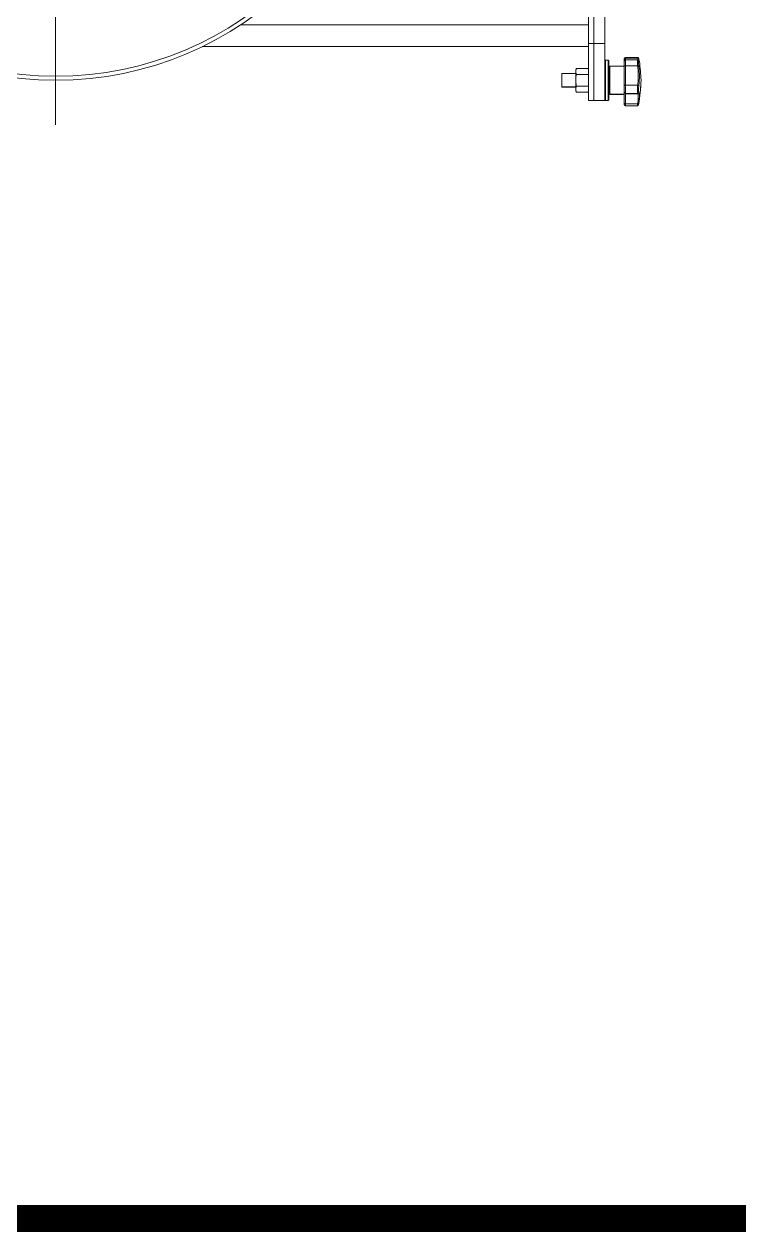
# Model space of a CAD drawing. Extents: x -681219 to -550379, y -242630 to -158199.
# Drawn here: x -657579 to -657048, y -223372 to -222475 of the extents above; entities that cross this region are included whole.
import ezdxf
from ezdxf.lldxf.tags import DXFTag

# ---------------------------------------------------------------- set-up
doc = ezdxf.new("R2010")
doc.units = 0
doc.header["$LTSCALE"] = 1000
doc.layers.get('0').update_dxf_attribs({"linetype": 'CONTINUOUS'})
doc.layers.add('DIM', color=7, linetype='CONTINUOUS', lineweight=18)
doc.layers.add('famsun', color=7, linetype='CONTINUOUS', lineweight=0)
tags = doc.linetypes.add('CENTER2', pattern=[28.575, 19.05, -3.175, 3.175, -3.175]).pattern_tags.tags
tags[10:11] = [DXFTag(74, 4), DXFTag(75, 0), DXFTag(340, '0'), DXFTag(46, 0.0), DXFTag(50, 0.0), DXFTag(44, 0.0), DXFTag(45, 0.0)]
tags[8:9] = [DXFTag(74, 4), DXFTag(75, 0), DXFTag(340, '0'), DXFTag(46, 0.0), DXFTag(50, 0.0), DXFTag(44, 0.0), DXFTag(45, 0.0)]
tags[6:7] = [DXFTag(74, 4), DXFTag(75, 0), DXFTag(340, '0'), DXFTag(46, 0.0), DXFTag(50, 0.0), DXFTag(44, 0.0), DXFTag(45, 0.0)]
tags[4:5] = [DXFTag(74, 4), DXFTag(75, 0), DXFTag(340, '0'), DXFTag(46, 0.0), DXFTag(50, 0.0), DXFTag(44, 0.0), DXFTag(45, 0.0)]

# ---------------------------------------------------------------- blocks, each defined once
blk = doc.blocks.new('12')
at = {"color": 8, "linetype": 'CENTER2'}
blk.add_line((0, 283), (0, -283), dxfattribs=at)
for p, q in [((-408, -222.61), (-408, 222.61)), ((-400, -222.61), (-400, 222.61)), ((-396, -222.61), (-396, 222.61)), ((-137.64, -208.7), (-396, -208.7)), ((-408, -222.61), (-400, -222.61)), ((-408, -265), (-408, -222.61)), ((-400, -265), (-400, -222.61)), ((-396, -222.61), (-400, -222.61)), ((-396, -265), (-396, -222.61)), ((-423.5, -233.12), (-432.48, -233.12)), ((-423.5, -233.55), (-423.5, -233.12)), ((-108.97, -225), (-396, -225)), ((-432.48, -233.55), (-432.79, -234.82)), ((-423.5, -233.55), (-432.48, -233.55)), ((-423.5, -234.71), (-432.48, -234.71)), ((-423.5, -239.31), (-432.48, -239.31)), ((-423.5, -234.71), (-423.5, -233.55)), ((-423.5, -239.31), (-423.5, -234.71)), ((-423.5, -253.64), (-423.5, -239.31)), ((-422.5, -234.12), (-422.5, -234.44)), ((-422.5, -234.44), (-422.5, -235.71)), ((-422.5, -235.71), (-422.5, -239.16)), ((-422.5, -239.16), (-422.5, -254.21)), ((-411.8, -239.5), (-422.3, -239.5)), ((-422.3, -239.5), (-422.3, -260.24)), ((-411.8, -260.24), (-411.8, -239.5)), ((-410.5, -235), (-411, -235.5)), ((-411, -264.5), (-411, -235.5)), ((-408.5, -235), (-410.5, -235)), ((-410.5, -235), (-410.5, -265)), ((-408, -235.5), (-408.5, -235)), ((-408.5, -265), (-408.5, -235)), ((-395.68, -241.2), (-396, -242.38)), ((-395.68, -241.2), (-386.82, -241.2)), ((-386.5, -242.38), (-386.82, -241.2)), ((-386.82, -241.2), (-386.5, -243.4)), ((-395.68, -245.6), (-386.82, -245.6)), ((-386.5, -243.4), (-386.82, -245.6)), ((-386.5, -250), (-386.82, -254.4)), ((-386.5, -242.38), (-386.5, -243.4)), ((-386.5, -243.4), (-386.5, -250)), ((-376.2, -245), (-386.5, -245)), ((-386.5, -250), (-386.5, -256.6)), ((-376, -245.2), (-376.2, -245)), ((-376.2, -254.88), (-376.2, -245)), ((-376, -245.2), (-376, -254.68)), ((-432.48, -259.85), (-432.61, -260.09)), ((-423.5, -253.64), (-432.48, -253.64)), ((-423.5, -259.85), (-432.48, -259.85)), ((-423.5, -259.8), (-423.5, -253.64)), ((-423.3, -253.65), (-423.5, -253.64)), ((-423.5, -259.85), (-423.5, -259.8)), ((-423.5, -260.09), (-423.5, -259.85)), ((-423.12, -253.68), (-423.3, -253.65)), ((-422.94, -253.74), (-423.12, -253.68)), ((-422.79, -253.81), (-422.94, -253.74)), ((-422.67, -253.89), (-422.79, -253.81)), ((-422.58, -253.99), (-422.67, -253.89)), ((-422.52, -254.1), (-422.58, -253.99)), ((-422.5, -254.21), (-422.52, -254.1)), ((-422.5, -254.21), (-422.5, -258.83)), ((-422.5, -258.83), (-422.5, -258.86)), ((-422.5, -258.86), (-422.5, -266.77)), ((-396, -257.62), (-395.68, -258.79)), ((-395.68, -254.4), (-386.82, -254.4)), ((-395.68, -258.79), (-386.82, -258.79)), ((-386.82, -254.4), (-386.5, -256.6)), ((-386.5, -256.6), (-386.82, -258.79)), ((-386.82, -258.79), (-386.5, -257.62)), ((-376.2, -254.88), (-386.5, -254.88)), ((-386.5, -255), (-376.2, -255)), ((-386.5, -256.6), (-386.5, -257.62)), ((-376, -254.68), (-376.2, -254.88)), ((-376.2, -255), (-376, -254.8)), ((-376.2, -255), (-376.2, -254.88)), ((-376, -254.68), (-376, -254.8)), ((-433.27, -267.01), (-433.56, -264.64)), ((-433.24, -267.09), (-433.27, -267.01)), ((-433.19, -267.17), (-433.24, -267.09)), ((-433.11, -267.24), (-433.19, -267.17)), ((-433.01, -267.3), (-433.11, -267.24)), ((-432.9, -267.34), (-433.01, -267.3)), ((-432.77, -267.37), (-432.9, -267.34)), ((-432.62, -267.38), (-432.77, -267.37)), ((-432.48, -267.38), (-432.62, -267.38)), ((-423.5, -260.09), (-432.61, -260.09)), ((-423.5, -267.38), (-432.48, -267.38)), ((-432.29, -268.94), (-423.5, -268.94)), ((-423.5, -267.38), (-423.5, -260.09)), ((-423.3, -267.37), (-423.5, -267.38)), ((-423.5, -268.84), (-423.5, -267.38)), ((-423.5, -268.94), (-423.5, -268.84)), ((-423.12, -267.33), (-423.3, -267.37)), ((-422.94, -267.28), (-423.12, -267.33)), ((-422.79, -267.2), (-422.94, -267.28)), ((-422.67, -267.11), (-422.79, -267.2)), ((-422.58, -267), (-422.67, -267.11)), ((-422.52, -266.89), (-422.58, -267)), ((-422.5, -266.77), (-422.52, -266.89)), ((-422.5, -266.77), (-422.5, -267.86)), ((-422.5, -267.86), (-422.5, -267.94)), ((-411.8, -260.24), (-422.3, -260.24)), ((-422.3, -260.24), (-422.3, -260.5)), ((-422.3, -260.5), (-411.8, -260.5)), ((-411.8, -260.5), (-411.8, -260.24)), ((-411, -264.5), (-410.5, -265)), ((-410.5, -265), (-408.5, -265)), ((-408.5, -265), (-408, -264.5)), ((-408, -265), (-400, -265)), ((-396, -265), (-400, -265))]:
    blk.add_line(p, q)
for centre, radius, start, end in [((0, 0), 250, 0.0573, 359.9427), ((0, 0), 247, 0.0573, 359.9427), ((-423.5, -234.12), 1, 0, 90), ((-243.31, -260.83), 192, 172.6077, 176.76629), ((-432.56, -234.27), 0.725, 83.98505, 170.9471), ((-432.55, -235.61), 0.729, 148.41497, 174.27451), ((-432.45, -237.5), 1.81, 243.14507, 269.11929), ((-423.45, -234.5), 0.951, 3.41033, 93.04581), ((-423.5, -235.71), 1, 0, 90), ((-423.26, -237.55), 1.78, 262.11165, 295.12796), ((-422.3, -239.3), 0.2, 180, 270), ((-411.8, -240.3), 0.8, 0, 90), ((-243.31, -239.17), 192, 183.23371, 188.61637), ((-252.65, -239.43), 182.66, 183.31679, 187.93097), ((-432.51, -254.48), 0.835, 87.55753, 154.9007), ((-432.46, -259.04), 0.81, 185.85589, 268.98018), ((-423.49, -258.81), 0.988, 269.28444, 359.2661), ((-423.49, -258.86), 0.994, 269.625, 359.62003), ((-411.79, -259.45), 0.79, 269.28444, 359.2661), ((-411.8, -259.7), 0.8, 270, 0), ((-423.49, -267.85), 0.988, 269.28444, 359.2661), ((-423.5, -267.94), 1, 270, 0), ((-422.3, -260.44), 0.198, 89.28444, 179.2661), ((-422.3, -260.7), 0.2, 90, 180)]:
    blk.add_arc(centre, radius, start, end)
for points, knots in [([(-432.34, -233.12), (-432.43, -233.13), (-432.6, -233.15), (-432.86, -233.33), (-433.09, -233.62), (-433.19, -233.87), (-433.23, -234)], [0, 0, 0, 0, 0.256694, 0.513299, 0.761952, 1, 1, 1, 1]), ([(-433.27, -235.54), (-433.37, -235.79), (-433.58, -236.28), (-433.73, -236.47), (-433.71, -236.24), (-433.71, -236.13)], [0, 0, 0, 0, 0.346029, 0.688393, 1, 1, 1, 1]), ([(-433.27, -254.12), (-433.4, -252.99), (-433.65, -250.75), (-433.76, -246.96), (-433.65, -243.03), (-433.4, -240.42), (-433.27, -239.12)], [0, 0, 0, 0, 0.251233, 0.500208, 0.750439, 1, 1, 1, 1]), ([(-433.23, -234), (-433.35, -234.48), (-433.59, -235.44), (-433.67, -235.91), (-433.71, -236.15)], [0, 0, 0, 0, 0.498853, 1, 1, 1, 1]), ([(-433.71, -236.13), (-433.71, -236.12), (-433.71, -236.02), (-433.63, -235.68), (-433.56, -235.36)], [0, 0, 0, 0, 0.086881, 1, 1, 1, 1]), ([(-433.27, -239.12), (-433.23, -238.72), (-433.15, -237.91), (-433.08, -236.77), (-433.07, -235.86), (-433.13, -235.32), (-433.22, -235.47), (-433.27, -235.54)], [0, 0, 0, 0, 0.1870578, 0.3739241, 0.5607091, 0.7802342, 1, 1, 1, 1]), ([(-432.37, -234.72), (-432.45, -234.72), (-432.61, -234.72), (-432.85, -234.83), (-433.07, -235.03), (-433.17, -235.23), (-433.21, -235.32)], [0, 0, 0, 0, 0.2547363, 0.5089614, 0.7586358, 1, 1, 1, 1]), ([(-432.48, -239.31), (-432.61, -240.56), (-432.86, -243.05), (-432.97, -246.8), (-432.86, -250.42), (-432.61, -252.57), (-432.48, -253.64)], [0, 0, 0, 0, 0.249562, 0.499801, 0.748752, 1, 1, 1, 1]), ([(-432.35, -233.17), (-432.36, -233.15), (-432.38, -233.09), (-432.44, -233.35), (-432.48, -233.55)], [0, 0, 0, 0, 0.234791, 1, 1, 1, 1]), ([(-432.37, -234.74), (-432.36, -234.77), (-432.32, -234.82), (-432.29, -235.18), (-432.29, -235.75), (-432.3, -236.5), (-432.34, -237.37), (-432.4, -238.33), (-432.45, -238.98), (-432.48, -239.31)], [0, 0, 0, 0, 0.1066026, 0.2567077, 0.4045391, 0.5518585, 0.7021475, 0.8462061, 1, 1, 1, 1]), ([(-432.39, -234.72), (-432.39, -234.71), (-432.38, -234.7), (-432.37, -234.73), (-432.37, -234.74)], [0, 0, 0, 0, 0.294418, 1, 1, 1, 1]), ([(-386.82, -245.6), (-386.77, -245.93), (-386.58, -247.39), (-386.54, -248.86), (-386.5, -250)], [0, 0, 0, 0, 0.226965, 1, 1, 1, 1]), ([(-433.56, -264.64), (-433.62, -263.95), (-433.74, -262.57), (-433.73, -260.99), (-433.58, -259.76), (-433.37, -259.34), (-433.27, -259.12)], [0, 0, 0, 0, 0.249343, 0.500108, 0.749776, 1, 1, 1, 1]), ([(-433.27, -259.12), (-433.23, -259.01), (-433.15, -258.8), (-433.08, -257.95), (-433.07, -256.8), (-433.13, -255.4), (-433.22, -254.55), (-433.27, -254.12)], [0, 0, 0, 0, 0.187058, 0.373924, 0.560709, 0.780234, 1, 1, 1, 1]), ([(-432.48, -253.64), (-432.45, -253.94), (-432.39, -254.52), (-432.33, -255.52), (-432.3, -256.52), (-432.28, -257.49), (-432.3, -258.36), (-432.33, -259.07), (-432.39, -259.61), (-432.45, -259.77), (-432.48, -259.85)], [0, 0, 0, 0, 0.12914, 0.249982, 0.376113, 0.499908, 0.623755, 0.74995, 0.870821, 1, 1, 1, 1]), ([(-433.14, -267.94), (-433.14, -267.93), (-433.16, -267.81), (-433.22, -267.39), (-433.27, -267.01)], [0, 0, 0, 0, 0.072763, 1, 1, 1, 1]), ([(-433.13, -267.97), (-433.09, -268.22), (-433.04, -268.52), (-432.76, -268.79), (-432.62, -268.87), (-432.46, -268.93), (-432.35, -268.94), (-432.29, -268.94)], [0, 0, 0, 0, 0.595675, 0.713758, 0.819611, 0.914252, 1, 1, 1, 1]), ([(-432.61, -260.09), (-432.71, -260.4), (-432.9, -261.02), (-432.96, -262.66), (-432.83, -264.75), (-432.6, -266.5), (-432.48, -267.38)], [0, 0, 0, 0, 0.248956, 0.499589, 0.748504, 1, 1, 1, 1]), ([(-432.48, -267.38), (-432.45, -267.64), (-432.39, -268.14), (-432.34, -268.64), (-432.3, -268.92), (-432.3, -268.91), (-432.29, -268.91)], [0, 0, 0, 0, 0.283686, 0.549143, 0.82622, 1, 1, 1, 1])]:
    blk.add_open_spline(points, degree=3, knots=knots)

msp = doc.modelspace()

# ---------------------------------------------------------------- linework, layer by layer
at = {"layer": 'DIM', "color": 2, "const_width": 20}
msp.add_lwpolyline([(-660155.4609, -221171.6983), (-656355.4609, -221171.6983), (-656355.4609, -223361.6983), (-660155.4609, -223361.6983)], close=True, dxfattribs=at)

# ---------------------------------------------------------------- block references
at = {"layer": 'famsun', "xscale": -1}
msp.add_blockref('12', (-657555.4609, -222266.6983), dxfattribs=at)

doc.saveas('drawing.dxf')
